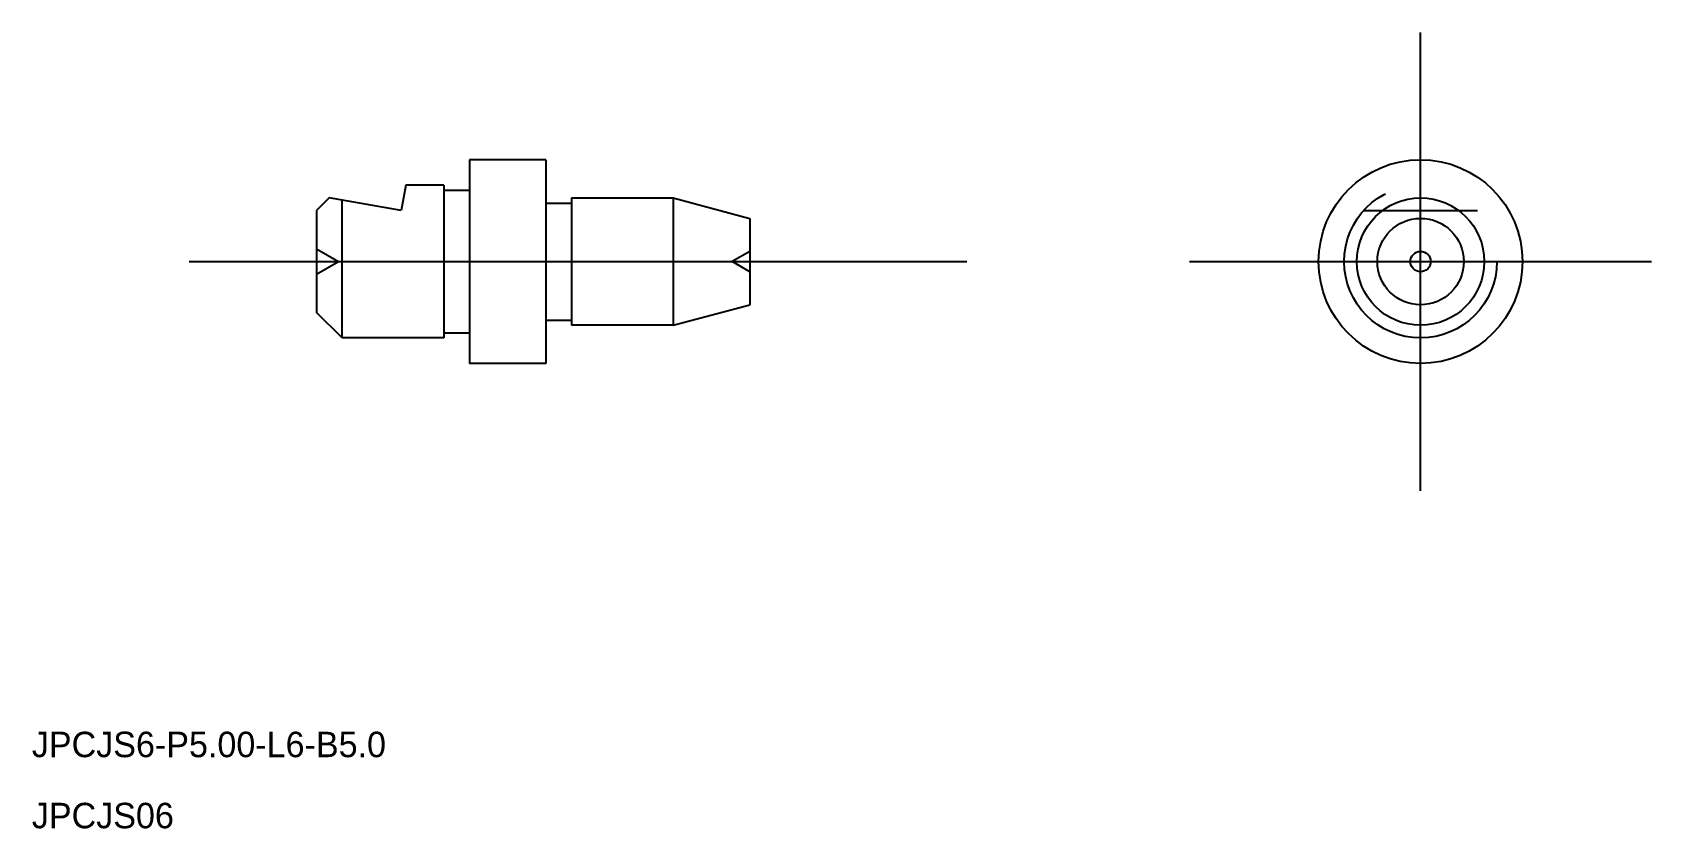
# Model space of a CAD drawing. Extents: x 557.9 to 621.4, y 576.8 to 608.1.
import ezdxf

# ---------------------------------------------------------------- set-up
doc = ezdxf.new("R2010")
doc.units = 0
doc.linetypes.add('CENTER', pattern=[50.8, 31.75, -6.35, 6.35, -6.35])
doc.linetypes.add('DASHED', pattern=[19.05, 12.7, -6.35])
doc.layers.get('0').update_dxf_attribs({"linetype": 'CONTINUOUS'})
doc.layers.add('CENTER', color=1, linetype='CENTER')

msp = doc.modelspace()

# ---------------------------------------------------------------- linework, layer by layer
at = {"color": 7, "linetype": 'CONTINUOUS'}
for p, q in [((575.023, 603.101), (575.023, 595.101)), ((578.023, 603.101), (575.023, 603.101)), ((578.023, 603.101), (578.023, 595.101)), ((572.523, 602.101), (572.346, 601.101)), ((574.023, 602.101), (572.523, 602.101)), ((574.023, 602.101), (574.023, 596.101)), ((574.023, 601.901), (575.023, 601.901)), ((569.521, 601.599), (569.023, 601.101)), ((572.346, 601.101), (569.521, 601.599)), ((570.023, 596.101), (570.023, 601.511)), ((578.023, 601.401), (578.023, 601.401)), ((578.023, 601.401), (579.023, 601.401)), ((579.023, 601.601), (579.023, 596.601)), ((579.023, 601.601), (583.023, 601.601)), ((583.023, 601.601), (583.023, 596.601)), ((583.023, 601.601), (586.023, 600.797)), ((569.023, 601.101), (569.023, 597.101)), ((586.023, 600.797), (586.023, 597.405)), ((583.023, 596.601), (586.023, 597.405)), ((570.023, 596.101), (569.023, 597.101)), ((578.023, 596.801), (579.023, 596.801)), ((574.023, 596.301), (575.023, 596.301)), ((583.023, 596.601), (579.023, 596.601)), ((574.023, 596.101), (570.023, 596.101)), ((578.023, 595.101), (575.023, 595.101))]:
    msp.add_line(p, q, dxfattribs=at)
at = {"color": 3, "linetype": 'DASHED'}
for p, q in [((610.115, 601.101), (614.587, 601.101)), ((569.023, 599.601), (569.889, 599.101)), ((586.023, 599.501), (585.33, 599.101)), ((569.023, 598.601), (569.889, 599.101)), ((586.023, 598.701), (585.33, 599.101))]:
    msp.add_line(p, q, dxfattribs=at)
at = {"color": 7, "linetype": 'CONTINUOUS'}
for radius in [4, 2.5, 1.696, 0.4]:
    msp.add_circle((612.351, 599.101), radius, dxfattribs=at)
at = {"color": 3, "linetype": 'DASHED'}
msp.add_circle((612.351, 599.101), 3, dxfattribs=at)
at = {"layer": 'CENTER', "color": 1, "linetype": 'CENTER'}
for p, q in [((612.351, 590.101), (612.351, 608.101)), ((564.023, 599.101), (594.545, 599.101)), ((603.282, 599.101), (621.419, 599.101))]:
    msp.add_line(p, q, dxfattribs=at)

# ---------------------------------------------------------------- texts
at = {"color": 7, "linetype": 'CONTINUOUS'}
for s, p in [('JPCJS6-P5.00-L6-B5.0', (557.848, 579.641)), ('JPCJS06', (557.848, 576.849))]:
    msp.add_text(s, height=1, dxfattribs=at).set_placement(p)

doc.saveas('drawing.dxf')
